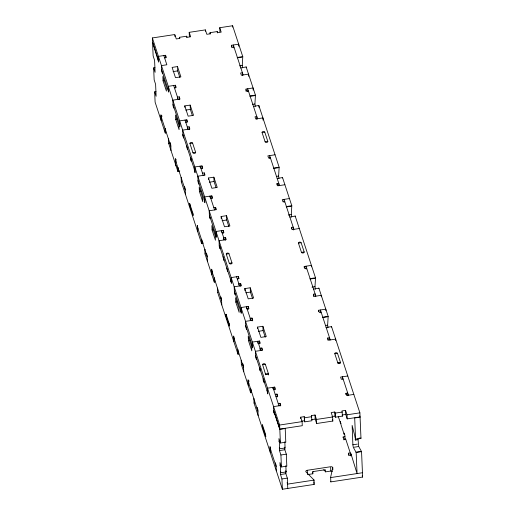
<?xml version="1.0" encoding="UTF-8"?>
<svg xmlns="http://www.w3.org/2000/svg" width="515" height="515" viewBox="0 0 515 515"><rect width="100%" height="100%" fill="white"/><g stroke="black" fill="none" stroke-linecap="round" stroke-linejoin="round"><path stroke-width="0.77" d="M242.617 67.8L242.256 65.482L242.784 56.663L232.626 25.75L219.744 27.707L219.918 31.782M255.279 106.309L254.919 103.991L255.446 95.172L246.164 66.931L240.782 67.967M278.976 178.396L278.621 176.078L279.149 167.259L258.82 105.44L253.444 106.476M291.709 217.13L291.284 214.588L291.812 205.768L282.523 177.527L277.147 178.57M315.412 289.224L314.987 286.681L315.515 277.862L295.185 216.036L289.81 217.073M327.933 327.225L327.643 325.19L328.171 316.371L318.888 288.13L313.513 289.166M254.114 398.7A1.835 1.139 -2.4 0 0 253.85 398.726L254.03 403.039L282.375 489.25L314.163 484.422L313.983 480.109A1.835 1.139 -2.4 0 0 313.802 479.806L305.813 471.676A1.835 1.139 -2.4 0 1 307.249 470.292L330.604 466.745A1.835 1.139 -2.4 0 1 332.767 467.581L330.63 477.251A1.835 1.139 -2.4 0 0 330.662 477.579L330.842 481.885L362.631 477.057L361.549 451.629L358.627 446.293L358.086 439.662A6.418 0.869 81.4 0 1 357.835 438.812M168.727 138.992A1.835 1.133 -2.4 0 0 168.463 139.018L168.643 143.331L177.933 171.572A1.835 1.139 -2.4 0 0 178.428 171.45L179.774 170.916M181.518 177.495A1.835 1.139 -2.4 0 0 181.119 177.527L181.306 181.84L201.635 243.666A1.835 1.139 -2.4 0 0 202.131 243.537L203.477 243.009M158.601 60.448L152.543 42.011L152.369 37.943L174.823 34.531L176.278 38.953L179.877 38.406L179.51 37.299L186.7 36.211L187.061 37.318L190.653 36.771L189.198 32.342L205.369 29.889L206.824 34.312L210.423 33.765L210.056 32.664L217.24 31.57L217.607 32.677L221.199 32.13L219.744 27.707M164.543 57.764L166.339 57.493L165.611 55.279L158.427 56.373L158.672 62.122L152.549 42.256L153.135 55.91L154.59 60.332L155.099 72.312L153.644 67.89L154.989 67.684M231.583 47.309L231.499 45.275L238.683 44.181L238.767 46.221M234.022 47.213L232.226 47.489L231.499 45.275M157.944 59.914L158.845 59.772M177.501 66.577L172.113 67.394L175.486 77.662L180.881 76.844L177.501 66.577L177.688 70.89L179.857 77.488M242.784 56.663C238.458 57.011 233.121 58.581 241.889 57.165M173.066 71.591L177.688 70.89M239.565 65.888L242.256 65.482M163.043 80.829L166.416 91.097L166.236 86.784L162.856 76.516L163.043 80.829L164.581 80.598M174.392 87.717L176.188 87.447L175.461 85.233L168.276 86.327L168.521 92.076L167.736 88.426M165.643 130.063L165.766 132.941A1.835 1.139 -2.4 0 1 165.27 133.063L155.105 102.15L154.667 91.85L156.013 91.644M173.735 106.676L173.793 108.111L173.066 105.903L172.821 100.155L180.005 99.06L179.278 96.846L177.482 97.123L177.546 98.558M248.417 90.994L246.614 91.264L245.887 89.056L253.077 87.962L253.168 90.119M184.776 105.903L190.164 105.086L193.537 115.354L188.149 116.171L184.776 105.903L184.834 107.339M255.446 95.172C251.12 95.52 245.784 97.09 254.552 95.674M185.728 110.101L190.35 109.399L192.275 115.263M162.18 116.094L160.983 116.274L170.832 146.228M252.672 104.333L254.919 103.991M175.705 119.338L179.078 129.606L178.892 125.293L175.518 115.025L175.705 119.338L177.244 119.107M185.754 122.28L187.557 122.01L186.829 119.795L179.638 120.89L179.883 126.639L179.098 122.988M183.578 136.63L183.643 138.072L182.915 135.857L182.671 130.108L189.855 129.014L189.127 126.799L187.331 127.076L187.396 128.512M182.915 135.857L183.81 135.722M189.913 143.524L192.604 143.112L195.636 152.331A1.378 0.856 -2.4 0 1 194.561 153.361A1.378 0.856 -2.4 0 1 192.938 152.736L189.913 143.524A1.378 0.856 -2.4 0 1 190.988 142.488A1.378 0.856 -2.4 0 1 192.604 143.112M262.077 132.561L264.774 132.149L267.806 141.368A1.378 0.856 -2.4 0 1 266.731 142.404A1.378 0.856 -2.4 0 1 265.109 141.78L262.077 132.561A1.378 0.856 -2.4 0 1 263.152 131.525A1.378 0.856 -2.4 0 1 264.774 132.149M192.938 152.736L195.636 152.331M265.109 141.78L267.806 141.368M176.574 159.869L175.377 160.049L185.226 190.003M190.428 157.461L190.492 158.897L191.387 158.762M200.908 168.366L202.704 168.09L201.977 165.882L194.792 166.969L195.037 172.725L194.245 169.075M275.049 154.783L267.858 155.871L268.585 158.086L270.381 157.815M202.485 173.156L204.281 172.886L205.009 175.1L197.818 176.188L198.069 181.937L198.796 184.151L198.732 182.716M208.478 177.997L213.867 177.179L217.24 187.447L211.852 188.265L208.478 177.997L208.536 179.432M279.149 167.259C274.823 167.607 269.487 169.184 278.255 167.761M209.431 182.194L214.053 181.492L215.978 187.357M276.375 176.42L278.621 176.078M199.402 191.432L202.781 201.7L202.595 197.387L199.221 187.119L199.402 191.432L200.947 191.2M277.044 185.052L276.98 183.617L278.776 183.346L278.866 185.497M210.757 198.32L212.553 198.05L211.826 195.835L204.642 196.93L204.886 202.678L204.095 199.028M284.892 184.737L277.707 185.831L276.98 183.617M213.847 207.719L215.643 207.448L216.371 209.657L209.187 210.751L209.431 216.5L210.159 218.714L210.094 217.279M289.443 198.565L282.252 199.653L282.98 201.867L284.776 201.59M221.135 216.506L226.529 215.682L229.902 225.95L224.514 226.774L221.135 216.506L221.231 218.663M291.812 205.768C287.486 206.116 282.149 207.693 290.911 206.27M222.094 220.697L226.709 219.995L228.879 226.6M288.284 215.045L291.284 214.588M212.064 229.941L215.444 240.209L215.257 235.896L211.884 225.628L212.064 229.941L213.603 229.703M222.12 232.883L223.916 232.606L223.188 230.398L216.004 231.486L216.249 237.241L215.457 233.591M219.944 247.232L220.008 248.668L219.281 246.453L219.03 240.705L226.22 239.617L225.493 237.402L223.697 237.673L223.787 239.829M291.439 228.834L291.374 227.398L293.17 227.121L293.293 229.999M299.286 228.518L292.102 229.606L291.374 227.398M219.281 246.453L220.175 246.318M226.272 254.12L228.969 253.708L232.001 262.927A1.378 0.856 -2.4 0 1 230.926 263.963A1.378 0.856 -2.4 0 1 229.304 263.339L226.272 254.12A1.378 0.856 -2.4 0 1 227.347 253.084A1.378 0.856 -2.4 0 1 228.969 253.708M298.443 243.157L301.14 242.752L304.172 251.964A1.378 0.856 -2.4 0 1 303.097 253A1.378 0.856 -2.4 0 1 301.475 252.376L298.443 243.157A1.378 0.856 -2.4 0 1 299.518 242.127A1.378 0.856 -2.4 0 1 301.14 242.752M229.304 263.339L232.001 262.927M301.475 252.376L304.172 251.964M237.273 278.963L239.069 278.692L238.342 276.478L231.151 277.572L231.396 283.321L230.611 279.671M304.281 267.909L304.223 266.474L311.408 265.38L311.472 266.822M306.747 268.412L304.951 268.688L304.223 266.474M230.675 281.113L231.57 280.971M235.097 293.312L235.155 294.754L234.428 292.539L234.183 286.791L241.374 285.696L240.647 283.482L238.844 283.759L238.909 285.194M244.837 288.593L250.232 287.776L253.605 298.043L248.217 298.861L244.837 288.593L244.934 290.75M315.515 277.862C311.189 278.209 305.852 279.78 314.614 278.364M245.79 292.79L250.412 292.089L252.582 298.687M311.987 287.132L314.987 286.681M235.767 302.028L239.14 312.296L238.96 307.983L235.587 297.715L235.767 302.028L237.306 301.796M247.123 308.916L248.919 308.646L248.191 306.431L241.001 307.526L241.245 313.274L240.46 309.624M246.46 327.875L246.518 329.31L245.79 327.102L245.546 321.354L252.736 320.259L252.009 318.045L250.213 318.322L250.271 319.757M318.676 311.691L318.618 310.255L325.802 309.161L325.866 310.597M321.141 312.193L319.345 312.463L318.618 310.255M257.5 327.102L262.888 326.285L266.268 336.553L260.873 337.37L257.5 327.102L257.564 328.538M328.171 316.371C323.845 316.719 318.508 318.289 327.276 316.873M258.453 331.3L263.075 330.598L265.244 337.196M325.396 325.532L327.643 325.19M311.511 417.601L311.421 415.566L315.019 415.019L315.193 419.094L316.648 423.517L332.819 421.058L332.645 416.989L331.19 412.56L334.782 412.019L335.317 417.195L342.507 416.107L341.966 410.925L345.565 410.378L345.739 414.453L347.194 418.875L360.069 416.918L359.895 412.85L331.551 326.639L326.156 327.456L326.182 327.791M327.089 327.778L327.991 327.637M248.43 340.537L251.803 350.805L251.623 346.492L248.243 336.224L248.43 340.537L249.968 340.306M258.485 343.479L260.281 343.209L259.554 340.994L252.363 342.089L252.614 347.837L251.822 344.187M256.309 357.828L256.367 359.264L255.64 357.056L255.395 351.307L262.586 350.213L261.858 347.998L260.056 348.275L260.12 349.711M327.83 340.151L327.74 337.995L329.536 337.724L329.626 339.881M265.701 374.798L262.637 364.723L265.334 364.311L268.36 373.53L268.424 374.965M334.808 353.76L337.499 353.348L340.531 362.566A1.378 0.856 -2.4 0 1 339.456 363.603A1.378 0.856 -2.4 0 1 337.84 362.972L334.808 353.76A1.378 0.856 -2.4 0 1 335.883 352.724A1.378 0.856 -2.4 0 1 337.499 353.348M259.399 367.227L259.457 368.669L260.358 368.534M340.531 362.566L337.84 362.972L339.185 362.772M249.299 381.068L248.101 381.248L257.951 411.202M263.159 378.66L263.216 380.096L264.118 379.961M273.632 389.565L275.428 389.289L274.701 387.08L267.517 388.168L267.761 393.923L266.976 390.273M347.773 375.982L340.582 377.07L341.31 379.285L343.112 379.014M275.21 394.355L277.006 394.084L277.733 396.299L275.937 396.569M278.242 403.573L280.038 403.303L280.765 405.511L273.574 406.605L273.826 412.354L274.553 414.569L274.489 413.127L279.819 429.349L280.405 443.009L285.793 442.192L285.213 428.531L279.819 429.349M345.977 394.651L345.919 393.293L347.715 393.022L347.831 395.739M353.831 394.413L346.647 395.507L345.919 393.293M273.826 412.354L274.72 412.219M300.702 418.56L300.644 417.202L304.236 416.654L304.777 421.837L311.961 420.742L311.421 415.566M304.603 417.762L311.787 416.674M334.782 412.019L335.143 413.12L342.333 412.032M301.533 421.167L304.41 420.729L304.777 421.837M311.594 419.635L315.193 419.094M332.078 416.526L334.956 416.088M345.739 414.453L342.14 415L342.507 416.107M152.369 37.943L279.639 425.036L302.099 421.624L302.273 425.699L279.812 429.111L273.748 410.68M315.019 415.019L316.474 419.442L332.645 416.989M345.565 410.378L347.02 414.8L359.895 412.85M360.075 417.163L354.687 417.98L355.588 439.102L360.976 438.284L360.075 417.163L359.631 415.811M280.405 443.009L278.95 438.58L279.072 441.458L280.572 441.233M279.072 441.458L279.439 442.565L280.334 442.43M343.17 437.692L343.138 436.971L344.941 436.701M284.821 447.149L284.853 449.743L286.308 454.166L286.816 466.146L281.428 466.97L280.913 454.99L279.458 450.561L279.336 447.69L279.703 448.797L285.091 447.973L284.827 441.748M343.138 436.971L343.865 439.186L345.668 438.909L350.271 452.923L350.393 455.794M359.077 438.175L359.972 438.04M279.458 450.561L284.853 449.743M355.176 439.366A6.418 0.869 81.4 0 0 355.389 440.074L358.086 439.662M280.913 454.99L286.308 454.166M351.03 455.852L350.94 453.696L357.056 473.568L356.155 452.447L353.303 447.335L352.878 444.793L357.371 444.11M354.204 447.2L358.691 446.518M348.565 455.35L348.475 453.194L350.271 452.923M356.058 452.189L360.552 451.507M356.155 452.447L361.549 451.629M281.428 466.97L279.973 462.541L280.096 465.418L280.99 465.283M350.998 455.131L349.202 455.408L348.475 453.194M280.096 465.418L280.456 466.526L281.357 466.39M282.375 489.25L281.937 478.95L280.482 474.521L280.36 471.65L280.726 472.757L286.115 471.933L285.851 465.708M280.482 474.521L285.877 473.703L287.331 478.126L287.769 488.432M307.436 474.605L312.824 473.787A6.418 3.978 -2.4 0 1 313.178 471.476M323.632 469.886A6.418 3.978 -2.4 0 1 325.403 471.875L330.791 471.058A1.835 1.139 -2.4 0 1 332.458 471.328M281.937 478.95L287.331 478.126M313.983 480.109L287.582 484.119L287.1 482.645M330.662 477.579L362.451 472.744M189.771 203.831L189.591 203.56L189.861 205.987L193.074 215.476L192.803 213.049L189.771 203.831L189.861 205.987M226.136 314.427L225.956 314.156L226.227 316.583L229.433 326.072L229.162 323.645L226.136 314.427L226.227 316.583M262.495 425.03L262.315 424.759L262.586 427.186L265.798 436.675L265.528 434.248L262.495 425.03L262.586 427.186M243.138 74.958L233.295 45.005L233.417 47.876M257.532 118.733L247.689 88.78L247.812 91.657M279.503 185.555L269.654 155.601L269.776 158.478M293.898 229.336L284.048 199.382L284.171 202.253M315.869 296.157L306.019 266.204L306.142 269.075M330.263 339.932L320.414 309.978L320.536 312.856M348.443 395.23L342.385 376.8L342.475 378.956M327.74 337.995L328.467 340.209L335.651 339.115L335.716 340.55M362.2 475.744L362.631 477.057M338.297 416.493L340.396 422.873A1.378 0.856 -2.4 0 0 340.981 423.401M332.33 419.583L332.819 421.058M300.644 417.202L302.099 421.624M163.815 55.556L166.847 64.774L161.459 65.592L161.704 71.34L162.431 73.555L162.367 72.113M173.664 85.509L178.209 99.331M185.027 120.072L188.059 129.284M203.213 175.37L200.18 166.152L200.245 167.594M214.575 209.933L210.03 196.106L210.088 197.548M224.424 239.887L221.392 230.669L221.456 232.111M236.546 276.755L239.572 285.967M246.395 306.708L250.94 320.53M260.783 350.483L257.757 341.271L257.848 343.428M278.969 405.788L272.905 387.351L272.969 388.793M161.639 69.905L168.457 90.64M173.008 104.468L179.825 125.203M182.851 134.421L194.973 171.283M198.005 180.501L204.822 201.236M209.367 215.064L216.184 235.799M219.216 245.018L231.338 281.885M234.37 291.104L241.187 311.839M245.732 325.66L252.55 346.402M255.582 355.62L267.703 392.481M190.492 158.897L191.22 161.111L191.155 159.669M259.457 368.669L260.184 370.877L260.127 369.442M263.216 380.096L263.944 382.31L263.88 380.868M286.115 471.933L285.754 470.832L285.877 473.703M154.667 91.85L156.122 96.273L155.607 84.293L154.159 79.87L153.644 67.89M197.348 226.87L207.197 256.824M211.742 270.652L221.585 300.606M233.707 337.473L243.556 367.427M270.072 448.069L276.13 466.506M176.156 166.165L175.564 164.362L175.312 158.614L176.104 162.264M205.221 249.588A1.835 1.139 -2.4 0 0 204.822 249.621L205.009 253.934L214.292 282.175A1.835 1.139 -2.4 0 0 214.794 282.046L214.671 279.175M217.484 288.123L217.671 292.436L237.994 354.262A1.835 1.139 -2.4 0 0 238.497 354.14L238.374 351.262M241.187 360.217L241.374 364.53L250.657 392.771A1.835 1.139 -2.4 0 0 251.153 392.649L251.005 389.05M360.976 438.284L360.873 437.905M355.588 439.102L352.144 425.416L352.878 444.793M259.006 107.365L258.82 105.44M331.583 327.096L331.551 326.639M318.92 288.587L318.888 288.13M295.217 216.493L295.185 216.036M282.555 177.984L282.523 177.527M246.196 67.388L246.164 66.931M355.247 436.72L355.389 440.074M347.02 414.8L347.194 418.875M345.063 439.572L344.876 435.265L344.149 433.051L344.213 434.486L341.117 425.087L340.331 421.437L340.421 423.594M343.865 439.186L343.898 439.907M335.143 413.12L335.317 417.195M332.767 467.581L332.857 469.738M330.636 467.466L330.791 471.058M321.321 296.775L321.257 295.333L314.073 296.428L313.345 294.213L315.141 293.943L315.232 296.099M325.403 471.875L325.306 469.719L312.734 471.631L312.824 473.787M313.371 294.934L313.435 296.37M316.474 419.442L316.648 423.517M313.802 479.806L313.835 480.521M313.893 481.963L313.957 483.398M307.249 470.292L307.404 473.89M304.236 416.654L304.41 420.729M280.038 403.303L280.154 406.013M279.639 425.036L279.812 429.111M279.439 442.565L279.703 448.797M280.456 466.526L280.726 472.757M277.006 394.084L277.128 396.962M274.701 387.08L274.83 389.952M263.017 120.072L262.927 117.916L255.736 119.01L255.009 116.796L256.805 116.525L256.927 119.396M276.317 470.819L276.072 465.064L275.345 462.856L275.403 464.292M270.8 450.284L270.008 446.634L270.259 452.382M262.888 326.285L263.075 330.598M261.858 347.998L261.948 350.155M265.528 434.248L265.618 436.405M248.623 76.291L248.533 74.134L241.342 75.229L240.614 73.014L242.417 72.744L242.539 75.621M259.554 340.994L259.676 343.872M245.919 89.771L245.983 91.213M258.137 415.515L257.893 409.766L257.165 407.552L257.223 408.994M252.009 318.045L252.131 320.922M250.232 287.776L250.412 292.089M248.191 306.431L248.314 309.309M250.47 388.458L250.657 392.771M246.421 307.423L246.485 308.865M248.829 383.463L248.043 379.812L248.288 385.561M232.626 25.75L232.683 27.108M240.647 283.482L240.769 286.359M243.743 371.74L243.498 365.985L242.771 363.777L242.829 365.212M238.342 276.478L238.432 278.634M237.994 354.262L237.814 349.949A1.835 1.139 -2.4 0 0 238.194 349.865M234.434 339.681L233.649 336.031L233.894 341.786M226.529 215.682L226.709 219.995M227.521 270.272L227.578 271.708L226.793 268.058M217.24 31.57L217.298 32.928M225.493 237.402L225.615 240.28M229.162 323.645L229.259 325.802M223.188 230.398L223.31 233.269M223.761 258.845L223.825 260.281L223.034 256.631M221.772 304.919L221.527 299.17L220.8 296.955L220.858 298.391M210.056 32.664L210.114 34.016M215.643 207.448L215.734 209.605M213.867 177.179L214.053 181.492M205.369 29.889L205.427 31.248M211.826 195.835L211.948 198.713M214.292 282.175L214.111 277.862A1.835 1.139 -2.4 0 0 214.491 277.772M212.47 272.866L211.678 269.216L211.923 274.965M204.281 172.886L204.371 175.042M207.378 261.137L207.133 255.389L206.406 253.174L206.47 254.616M201.977 165.882L202.099 168.759M201.977 239.945L202.131 243.537M201.449 239.353L201.635 243.666M198.075 229.085L197.284 225.435L197.528 231.184M189.198 32.342L189.372 36.417M190.164 105.086L190.35 109.399M186.7 36.211L186.758 37.569M189.127 126.799L189.25 129.677M192.803 213.049L192.893 215.206M186.829 119.795L186.919 121.952M187.396 148.243L187.46 149.678L186.675 146.035M179.51 37.299L179.568 38.657M185.406 194.316L185.162 188.567L184.434 186.359L184.499 187.795M179.278 96.846L179.407 99.723M174.855 35.207L174.913 36.565M175.461 85.233L175.583 88.11M178.274 167.851L178.428 171.45M177.746 167.259L177.933 171.572M171.012 150.541L170.768 144.792L170.04 142.578L170.105 144.013M165.611 55.279L165.727 57.995M165.27 133.063L165.083 128.75A1.835 1.139 -2.4 0 0 165.585 128.628M161.71 118.482L160.925 114.832L161.169 120.587M262.637 364.723A1.378 0.856 -2.4 0 1 263.712 363.687A1.378 0.856 -2.4 0 1 265.334 364.311M313.989 484.119A1.835 1.139 -2.4 0 1 314.163 484.422M330.842 481.885A1.835 1.139 -2.4 0 1 330.817 481.564M254.03 403.039A1.835 1.139 -2.4 0 1 254.565 403.007M241.374 364.53A1.835 1.139 -2.4 0 1 241.767 364.498M217.671 292.436A1.835 1.133 -2.4 0 1 218.064 292.404M205.009 253.934A1.835 1.139 -2.4 0 1 205.273 253.901M181.306 181.84A1.835 1.139 -2.4 0 1 181.57 181.814M168.643 143.331A1.835 1.133 -2.4 0 1 169.178 143.299M268.36 373.53L265.669 373.935A1.378 0.856 -2.4 0 0 267.285 374.56A1.378 0.856 -2.4 0 0 268.36 373.53"/></g></svg>
